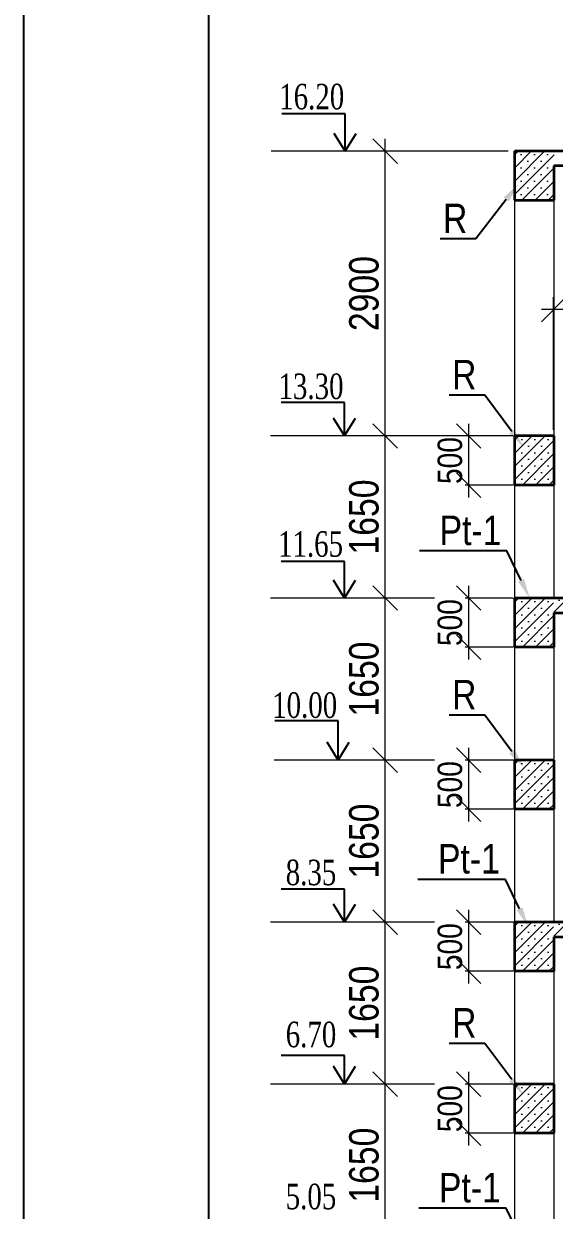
# Model space of a CAD drawing. Header units: millimetres. Extents: x -149347 to 251215, y -2929184 to -2541447.
# Drawn here: x 152547 to 157954, y -2568253 to -2556171 of the extents above; entities that cross this region are included whole.
import ezdxf
from ezdxf import colors
from ezdxf.entities.mleader import LeaderData, LeaderLine
from ezdxf.math import Vec2, Vec3

# ---------------------------------------------------------------- set-up
doc = ezdxf.new("R2010")
doc.units = ezdxf.units.MM
doc.layers.add('Layer2', color=7, linetype='Continuous', lineweight=13)
doc.layers.add('РАЗМЕРЫ', color=80, linetype='Continuous', lineweight=9)
doc.styles.add('400', font='times.ttf', dxfattribs={"width": 0.75, "height": 300})
doc.styles.add('style1', font='A3TI(LA).TTF', dxfattribs={"height": 400})
doc.styles.add('style6', font='ARIALN.TTF', dxfattribs={"height": 300})
doc.dimstyles.new('DIM_100', dxfattribs={"dimscale": 100, "dimtxt": 250, "dimasz": 2.5, "dimexe": 1.25, "dimexo": 0.625, "dimtad": 1, "dimdec": 0, "dimtxsty": 'style1', "dimblk": 'OBLIQUE', "dimcen": 2.5, "dimdle": 1.25, "dimclrd": 251, "dimclre": 251, "dimaunit": 1, "dimadec": 3, "dimazin": 0, "dimtfac": 1, "dimtdec": 0, "dimtmove": 1, "dimatfit": 3, "dimfxl": 1.25, "dimlwd": 5, "dimlwe": 5, "dimarcsym": 0})

# ---------------------------------------------------------------- blocks, each defined once
blk = doc.blocks.new('mekteb')
at = {"color": 0, "lineweight": 25}
blk.add_line((99643, -1849866), (99643, -1821466), dxfattribs=at)
at = {"color": 0, "lineweight": 25, "ltscale": 15}
blk.add_line((101643, -1849366), (101643, -1821966), dxfattribs=at)
blk = doc.blocks.new('_Oblique')
at = {"color": 0, "linetype": 'ByBlock', "lineweight": -2}
blk.add_line((-0.5, -0.5), (0.5, 0.5), dxfattribs=at)
blk = doc.blocks.new('*D1669')
at = {"color": 251, "linetype": 'ByBlock', "lineweight": 5, "ltscale": 15, "transparency": 16777216}
blk.add_line((156231, -2568744), (156231, -2566844), dxfattribs=at)
at = {"color": 251, "lineweight": 5, "ltscale": 15, "transparency": 16777216}
for p, q in [((157485, -2566969), (156106, -2566969)), ((157485, -2568619), (156106, -2568619))]:
    blk.add_line(p, q, dxfattribs=at)
at = {"layer": 'Defpoints', "color": 0, "lineweight": 15, "ltscale": 15, "transparency": 16777216}
for p in [(156231, -2566969), (157547, -2566969), (157547, -2568619)]:
    blk.add_point(p, dxfattribs=at)
at = {"color": 251, "lineweight": 5, "ltscale": 15, "transparency": 16777216, "xscale": 250, "yscale": 250, "zscale": 250}
for p, rotation in [((156231, -2566969), 90), ((156231, -2568619), 270)]:
    blk.add_blockref('_Oblique', p, dxfattribs=dict(at, rotation=rotation))
at = {"color": 0, "lineweight": 15, "ltscale": 15, "transparency": 16777216, "insert": (156015, -2567794), "char_height": 300, "attachment_point": 5, "rotation": 90, "style": 'style6', "bg_fill": 3, "box_fill_scale": 1.1, "bg_fill_color": 9, "bg_fill_true_color": 13158600, "bg_fill_transparency": 0}
blk.add_mtext('1650', dxfattribs=at)
blk = doc.blocks.new('*D1709')
at = {"color": 251, "linetype": 'ByBlock', "lineweight": 5, "ltscale": 15, "transparency": 16777216}
blk.add_line((156231, -2567094), (156231, -2565194), dxfattribs=at)
at = {"color": 251, "lineweight": 5, "ltscale": 15, "transparency": 16777216}
for p, q in [((157485, -2565319), (156106, -2565319)), ((157485, -2566969), (156106, -2566969))]:
    blk.add_line(p, q, dxfattribs=at)
at = {"layer": 'Defpoints', "color": 0, "lineweight": 15, "ltscale": 15, "transparency": 16777216}
for p in [(156231, -2565319), (157547, -2565319), (157547, -2566969)]:
    blk.add_point(p, dxfattribs=at)
at = {"color": 251, "lineweight": 5, "ltscale": 15, "transparency": 16777216, "xscale": 250, "yscale": 250, "zscale": 250}
for p, rotation in [((156231, -2565319), 90), ((156231, -2566969), 270)]:
    blk.add_blockref('_Oblique', p, dxfattribs=dict(at, rotation=rotation))
at = {"color": 0, "lineweight": 15, "ltscale": 15, "transparency": 16777216, "insert": (156015, -2566144), "char_height": 300, "attachment_point": 5, "rotation": 90, "style": 'style6', "bg_fill": 3, "box_fill_scale": 1.1, "bg_fill_color": 9, "bg_fill_true_color": 13158600, "bg_fill_transparency": 0}
blk.add_mtext('1650', dxfattribs=at)
blk = doc.blocks.new('*D1670')
at = {"color": 251, "linetype": 'ByBlock', "lineweight": 5, "ltscale": 15, "transparency": 16777216}
blk.add_line((156231, -2565444), (156231, -2563544), dxfattribs=at)
at = {"color": 251, "lineweight": 5, "ltscale": 15, "transparency": 16777216}
for p, q in [((157685, -2563669), (156106, -2563669)), ((157617, -2565319), (156106, -2565319))]:
    blk.add_line(p, q, dxfattribs=at)
at = {"layer": 'Defpoints', "color": 0, "lineweight": 15, "ltscale": 15, "transparency": 16777216}
for p in [(156231, -2563669), (157747, -2563669), (157679, -2565319)]:
    blk.add_point(p, dxfattribs=at)
at = {"color": 251, "lineweight": 5, "ltscale": 15, "transparency": 16777216, "xscale": 250, "yscale": 250, "zscale": 250}
for p, rotation in [((156231, -2563669), 90), ((156231, -2565319), 270)]:
    blk.add_blockref('_Oblique', p, dxfattribs=dict(at, rotation=rotation))
at = {"color": 0, "lineweight": 15, "ltscale": 15, "transparency": 16777216, "insert": (156015, -2564494), "char_height": 300, "attachment_point": 5, "rotation": 90, "style": 'style6', "bg_fill": 3, "box_fill_scale": 1.1, "bg_fill_color": 9, "bg_fill_true_color": 13158600, "bg_fill_transparency": 0}
blk.add_mtext('1650', dxfattribs=at)
blk = doc.blocks.new('*D1671')
at = {"color": 251, "linetype": 'ByBlock', "lineweight": 5, "ltscale": 15, "transparency": 16777216}
blk.add_line((156231, -2563794), (156231, -2561894), dxfattribs=at)
at = {"color": 251, "lineweight": 5, "ltscale": 15, "transparency": 16777216}
for p, q in [((157485, -2562019), (156106, -2562019)), ((157622, -2563669), (156106, -2563669))]:
    blk.add_line(p, q, dxfattribs=at)
at = {"layer": 'Defpoints', "color": 0, "lineweight": 15, "ltscale": 15, "transparency": 16777216}
for p in [(156231, -2562019), (157547, -2562019), (157685, -2563669)]:
    blk.add_point(p, dxfattribs=at)
at = {"color": 251, "lineweight": 5, "ltscale": 15, "transparency": 16777216, "xscale": 250, "yscale": 250, "zscale": 250}
for p, rotation in [((156231, -2562019), 90), ((156231, -2563669), 270)]:
    blk.add_blockref('_Oblique', p, dxfattribs=dict(at, rotation=rotation))
at = {"color": 0, "lineweight": 15, "ltscale": 15, "transparency": 16777216, "insert": (156015, -2562844), "char_height": 300, "attachment_point": 5, "rotation": 90, "style": 'style6', "bg_fill": 3, "box_fill_scale": 1.1, "bg_fill_color": 9, "bg_fill_true_color": 13158600, "bg_fill_transparency": 0}
blk.add_mtext('1650', dxfattribs=at)
blk = doc.blocks.new('*D1672')
at = {"color": 251, "linetype": 'ByBlock', "lineweight": 5, "ltscale": 15, "transparency": 16777216}
blk.add_line((156231, -2562144), (156231, -2560244), dxfattribs=at)
at = {"color": 251, "lineweight": 5, "ltscale": 15, "transparency": 16777216}
for p, q in [((157485, -2560369), (156106, -2560369)), ((157485, -2562019), (156106, -2562019))]:
    blk.add_line(p, q, dxfattribs=at)
at = {"layer": 'Defpoints', "color": 0, "lineweight": 15, "ltscale": 15, "transparency": 16777216}
for p in [(156231, -2560369), (157547, -2560369), (157547, -2562019)]:
    blk.add_point(p, dxfattribs=at)
at = {"color": 251, "lineweight": 5, "ltscale": 15, "transparency": 16777216, "xscale": 250, "yscale": 250, "zscale": 250}
for p, rotation in [((156231, -2560369), 90), ((156231, -2562019), 270)]:
    blk.add_blockref('_Oblique', p, dxfattribs=dict(at, rotation=rotation))
at = {"color": 0, "lineweight": 15, "ltscale": 15, "transparency": 16777216, "insert": (156015, -2561194), "char_height": 300, "attachment_point": 5, "rotation": 90, "style": 'style6', "bg_fill": 3, "box_fill_scale": 1.1, "bg_fill_color": 9, "bg_fill_true_color": 13158600, "bg_fill_transparency": 0}
blk.add_mtext('1650', dxfattribs=at)
blk = doc.blocks.new('*D1673')
at = {"color": 251, "linetype": 'ByBlock', "lineweight": 5, "ltscale": 15, "transparency": 16777216}
blk.add_line((157081, -2560244), (157081, -2560994), dxfattribs=at)
at = {"color": 251, "lineweight": 5, "ltscale": 15, "transparency": 16777216}
for p, q in [((157533, -2560369), (156956, -2560369)), ((157533, -2560869), (156956, -2560869))]:
    blk.add_line(p, q, dxfattribs=at)
at = {"layer": 'Defpoints', "color": 0, "lineweight": 15, "ltscale": 15, "transparency": 16777216}
for p in [(157595, -2560369), (157595, -2560869)]:
    blk.add_point(p, dxfattribs=at)
at = {"color": 0, "lineweight": 15, "ltscale": 15, "transparency": 16777216, "insert": (156891, -2560619), "char_height": 300, "attachment_point": 5, "rotation": 90, "style": 'style6', "bg_fill": 3, "box_fill_scale": 1.1, "bg_fill_color": 9, "bg_fill_true_color": 13158600, "bg_fill_transparency": 0}
blk.add_mtext('{\\H0.83333x;500}', dxfattribs=at)
at = {"layer": 'Defpoints', "color": 0, "lineweight": 15, "ltscale": 15, "transparency": 16777216}
blk.add_point((157081, -2560869), dxfattribs=at)
at = {"color": 251, "lineweight": 5, "ltscale": 15, "transparency": 16777216, "xscale": 250, "yscale": 250, "zscale": 250}
for p, rotation in [((157081, -2560369), 90), ((157081, -2560869), 270)]:
    blk.add_blockref('_Oblique', p, dxfattribs=dict(at, rotation=rotation))
blk = doc.blocks.new('*D1674')
at = {"color": 251, "linetype": 'ByBlock', "lineweight": 5, "ltscale": 15, "transparency": 16777216}
blk.add_line((156231, -2560494), (156231, -2557344), dxfattribs=at)
at = {"color": 251, "lineweight": 5, "ltscale": 15, "transparency": 16777216}
for p, q in [((157485, -2557469), (156106, -2557469)), ((157485, -2560369), (156106, -2560369))]:
    blk.add_line(p, q, dxfattribs=at)
at = {"layer": 'Defpoints', "color": 0, "lineweight": 15, "ltscale": 15, "transparency": 16777216}
for p in [(156231, -2557469), (157547, -2557469), (157547, -2560369)]:
    blk.add_point(p, dxfattribs=at)
at = {"color": 251, "lineweight": 5, "ltscale": 15, "transparency": 16777216, "xscale": 250, "yscale": 250, "zscale": 250}
for p, rotation in [((156231, -2557469), 90), ((156231, -2560369), 270)]:
    blk.add_blockref('_Oblique', p, dxfattribs=dict(at, rotation=rotation))
at = {"color": 0, "lineweight": 15, "ltscale": 15, "transparency": 16777216, "insert": (156015, -2558919), "char_height": 300, "attachment_point": 5, "rotation": 90, "style": 'style6', "bg_fill": 3, "box_fill_scale": 1.1, "bg_fill_color": 9, "bg_fill_true_color": 13158600, "bg_fill_transparency": 0}
blk.add_mtext('2900', dxfattribs=at)
blk = doc.blocks.new('*D1675')
at = {"color": 251, "linetype": 'ByBlock', "lineweight": 5, "ltscale": 15, "transparency": 16777216}
blk.add_line((157081, -2561894), (157081, -2562644), dxfattribs=at)
at = {"color": 251, "lineweight": 5, "ltscale": 15, "transparency": 16777216}
for p, q in [((157533, -2562019), (156956, -2562019)), ((157533, -2562519), (156956, -2562519))]:
    blk.add_line(p, q, dxfattribs=at)
at = {"layer": 'Defpoints', "color": 0, "lineweight": 15, "ltscale": 15, "transparency": 16777216}
for p in [(157595, -2562019), (157595, -2562519)]:
    blk.add_point(p, dxfattribs=at)
at = {"color": 0, "lineweight": 15, "ltscale": 15, "transparency": 16777216, "insert": (156891, -2562269), "char_height": 300, "attachment_point": 5, "rotation": 90, "style": 'style6', "bg_fill": 3, "box_fill_scale": 1.1, "bg_fill_color": 9, "bg_fill_true_color": 13158600, "bg_fill_transparency": 0}
blk.add_mtext('{\\H0.83333x;500}', dxfattribs=at)
at = {"layer": 'Defpoints', "color": 0, "lineweight": 15, "ltscale": 15, "transparency": 16777216}
blk.add_point((157081, -2562519), dxfattribs=at)
at = {"color": 251, "lineweight": 5, "ltscale": 15, "transparency": 16777216, "xscale": 250, "yscale": 250, "zscale": 250}
for p, rotation in [((157081, -2562019), 90), ((157081, -2562519), 270)]:
    blk.add_blockref('_Oblique', p, dxfattribs=dict(at, rotation=rotation))
blk = doc.blocks.new('*D1676')
at = {"color": 251, "linetype": 'ByBlock', "lineweight": 5, "ltscale": 15, "transparency": 16777216}
blk.add_line((157081, -2563544), (157081, -2564294), dxfattribs=at)
at = {"color": 251, "lineweight": 5, "ltscale": 15, "transparency": 16777216}
for p, q in [((157533, -2563669), (156956, -2563669)), ((157533, -2564169), (156956, -2564169))]:
    blk.add_line(p, q, dxfattribs=at)
at = {"layer": 'Defpoints', "color": 0, "lineweight": 15, "ltscale": 15, "transparency": 16777216}
for p in [(157595, -2563669), (157595, -2564169)]:
    blk.add_point(p, dxfattribs=at)
at = {"color": 0, "lineweight": 15, "ltscale": 15, "transparency": 16777216, "insert": (156891, -2563919), "char_height": 300, "attachment_point": 5, "rotation": 90, "style": 'style6', "bg_fill": 3, "box_fill_scale": 1.1, "bg_fill_color": 9, "bg_fill_true_color": 13158600, "bg_fill_transparency": 0}
blk.add_mtext('{\\H0.83333x;500}', dxfattribs=at)
at = {"layer": 'Defpoints', "color": 0, "lineweight": 15, "ltscale": 15, "transparency": 16777216}
blk.add_point((157081, -2564169), dxfattribs=at)
at = {"color": 251, "lineweight": 5, "ltscale": 15, "transparency": 16777216, "xscale": 250, "yscale": 250, "zscale": 250}
for p, rotation in [((157081, -2563669), 90), ((157081, -2564169), 270)]:
    blk.add_blockref('_Oblique', p, dxfattribs=dict(at, rotation=rotation))
blk = doc.blocks.new('*D1677')
at = {"color": 251, "linetype": 'ByBlock', "lineweight": 5, "ltscale": 15, "transparency": 16777216}
blk.add_line((157081, -2565194), (157081, -2565944), dxfattribs=at)
at = {"color": 251, "lineweight": 5, "ltscale": 15, "transparency": 16777216}
for p, q in [((157533, -2565319), (156956, -2565319)), ((157533, -2565819), (156956, -2565819))]:
    blk.add_line(p, q, dxfattribs=at)
at = {"layer": 'Defpoints', "color": 0, "lineweight": 15, "ltscale": 15, "transparency": 16777216}
for p in [(157595, -2565319), (157595, -2565819)]:
    blk.add_point(p, dxfattribs=at)
at = {"color": 0, "lineweight": 15, "ltscale": 15, "transparency": 16777216, "insert": (156891, -2565569), "char_height": 300, "attachment_point": 5, "rotation": 90, "style": 'style6', "bg_fill": 3, "box_fill_scale": 1.1, "bg_fill_color": 9, "bg_fill_true_color": 13158600, "bg_fill_transparency": 0}
blk.add_mtext('{\\H0.83333x;500}', dxfattribs=at)
at = {"layer": 'Defpoints', "color": 0, "lineweight": 15, "ltscale": 15, "transparency": 16777216}
blk.add_point((157081, -2565819), dxfattribs=at)
at = {"color": 251, "lineweight": 5, "ltscale": 15, "transparency": 16777216, "xscale": 250, "yscale": 250, "zscale": 250}
for p, rotation in [((157081, -2565319), 90), ((157081, -2565819), 270)]:
    blk.add_blockref('_Oblique', p, dxfattribs=dict(at, rotation=rotation))
blk = doc.blocks.new('*D1678')
at = {"color": 251, "linetype": 'ByBlock', "lineweight": 5, "ltscale": 15, "transparency": 16777216}
blk.add_line((157081, -2566844), (157081, -2567594), dxfattribs=at)
at = {"color": 251, "lineweight": 5, "ltscale": 15, "transparency": 16777216}
for p, q in [((157533, -2566969), (156956, -2566969)), ((157533, -2567469), (156956, -2567469))]:
    blk.add_line(p, q, dxfattribs=at)
at = {"layer": 'Defpoints', "color": 0, "lineweight": 15, "ltscale": 15, "transparency": 16777216}
for p in [(157595, -2566969), (157595, -2567469)]:
    blk.add_point(p, dxfattribs=at)
at = {"color": 0, "lineweight": 15, "ltscale": 15, "transparency": 16777216, "insert": (156891, -2567219), "char_height": 300, "attachment_point": 5, "rotation": 90, "style": 'style6', "bg_fill": 3, "box_fill_scale": 1.1, "bg_fill_color": 9, "bg_fill_true_color": 13158600, "bg_fill_transparency": 0}
blk.add_mtext('{\\H0.83333x;500}', dxfattribs=at)
at = {"layer": 'Defpoints', "color": 0, "lineweight": 15, "ltscale": 15, "transparency": 16777216}
blk.add_point((157081, -2567469), dxfattribs=at)
at = {"color": 251, "lineweight": 5, "ltscale": 15, "transparency": 16777216, "xscale": 250, "yscale": 250, "zscale": 250}
for p, rotation in [((157081, -2566969), 90), ((157081, -2567469), 270)]:
    blk.add_blockref('_Oblique', p, dxfattribs=dict(at, rotation=rotation))
blk = doc.blocks.new('*D1652')
at = {"color": 251, "lineweight": 5, "ltscale": 15, "transparency": 16777216}
for p, q in [((157947, -2560307), (157947, -2558957)), ((159047, -2559858), (159047, -2558957))]:
    blk.add_line(p, q, dxfattribs=at)
at = {"color": 251, "linetype": 'ByBlock', "lineweight": 5, "ltscale": 15, "transparency": 16777216}
blk.add_line((159172, -2559082), (157822, -2559082), dxfattribs=at)
at = {"layer": 'Defpoints', "color": 0, "lineweight": 15, "ltscale": 15, "transparency": 16777216}
for p in [(157947, -2559082), (159047, -2559920), (157947, -2560369)]:
    blk.add_point(p, dxfattribs=at)
at = {"color": 251, "lineweight": 5, "ltscale": 15, "transparency": 16777216, "xscale": 250, "yscale": 250, "zscale": 250, "rotation": 180}
blk.add_blockref('_Oblique', (157947, -2559082), dxfattribs=at)
at = {"color": 251, "lineweight": 5, "ltscale": 15, "transparency": 16777216, "xscale": 250, "yscale": 250, "zscale": 250}
blk.add_blockref('_Oblique', (159047, -2559082), dxfattribs=at)
at = {"color": 0, "lineweight": 15, "ltscale": 15, "transparency": 16777216, "insert": (158497, -2558866), "char_height": 300, "attachment_point": 5, "style": 'style6', "bg_fill": 3, "box_fill_scale": 1.1, "bg_fill_color": 9, "bg_fill_true_color": 13158600, "bg_fill_transparency": 0}
blk.add_mtext('1100', dxfattribs=at)

msp = doc.modelspace()

# ---------------------------------------------------------------- hatches: boundary and pattern name
at = {"lineweight": 9, "ltscale": 15}
h = msp.add_hatch(dxfattribs=at)
h.set_pattern_fill('SACNCR', color=52, scale=40)
h.set_pattern_definition([(45, (-3150036.645, 961700.81), (-67.351921, 67.351921), []), (45, (-3149969.29, 961700.81), (-67.351921, 67.351921), [0, -95.25])])
edge = h.paths.add_edge_path()
edge.add_line((157554.75861, -2557469.49459), (157951.99122, -2557468.64653))
edge.add_line((157951.99122, -2557468.64653), (157953.37491, -2557968.55868))
edge.add_line((157953.37491, -2557968.55868), (157553.37491, -2557969.58245))
edge.add_line((157553.37491, -2557969.58245), (157553.37491, -2557474.66439))
h = msp.add_hatch(dxfattribs=at)
h.set_pattern_fill('SACNCR', color=52, scale=40)
h.set_pattern_definition([(45, (-3150030.73, 958800.81), (-67.351921, 67.351921), []), (45, (-3149963.38, 958800.81), (-67.351921, 67.351921), [0, -95.25])])
edge = h.paths.add_edge_path()
edge.add_line((157548.84323, -2560369.49459), (157946.07584, -2560368.64653))
edge.add_line((157946.07584, -2560368.64653), (157947.45954, -2560868.55868))
edge.add_line((157947.45954, -2560868.55868), (157547.45954, -2560869.58245))
edge.add_line((157547.45954, -2560869.58245), (157547.45954, -2560374.66439))
h = msp.add_hatch(dxfattribs=at)
h.set_pattern_fill('SACNCR', color=52, scale=40)
h.set_pattern_definition([(45, (-3150030.73, 957150.81), (-67.351921, 67.351921), []), (45, (-3149963.38, 957150.81), (-67.351921, 67.351921), [0, -95.25])])
edge = h.paths.add_edge_path()
edge.add_line((157548.84323, -2562019.49459), (157946.07584, -2562018.64653))
edge.add_line((157946.07584, -2562018.64653), (157947.45954, -2562518.55868))
edge.add_line((157947.45954, -2562518.55868), (157547.45954, -2562519.58245))
edge.add_line((157547.45954, -2562519.58245), (157547.45954, -2562024.66439))
h = msp.add_hatch(dxfattribs=at)
h.set_pattern_fill('SACNCR', color=52, scale=40)
h.set_pattern_definition([(45, (-3151130.73, 957300.81), (-67.351921, 67.351921), []), (45, (-3151063.38, 957300.81), (-67.351921, 67.351921), [0, -95.25])])
edge = h.paths.add_edge_path()
edge.add_line((157947.45954, -2562019.07056), (159047.45954, -2562020.55204))
edge.add_line((159047.45954, -2562020.55204), (159047.45954, -2562170.55204))
edge.add_line((159047.45954, -2562170.55204), (157947.45954, -2562171.57581))
edge.add_line((157947.45954, -2562171.57581), (157957.05034, -2562022.35333))
h = msp.add_hatch(dxfattribs=at)
h.set_pattern_fill('SACNCR', color=52, scale=40)
h.set_pattern_definition([(45, (-3150030.73, 955500.81), (-67.351921, 67.351921), []), (45, (-3149963.38, 955500.81), (-67.351921, 67.351921), [0, -95.25])])
edge = h.paths.add_edge_path()
edge.add_line((157548.84323, -2563669.49459), (157946.07584, -2563668.64653))
edge.add_line((157946.07584, -2563668.64653), (157947.45954, -2564168.55868))
edge.add_line((157947.45954, -2564168.55868), (157547.45954, -2564169.58245))
edge.add_line((157547.45954, -2564169.58245), (157547.45954, -2563674.66439))
h = msp.add_hatch(dxfattribs=at)
h.set_pattern_fill('SACNCR', color=52, scale=40)
h.set_pattern_definition([(45, (-3150030.73, 953850.81), (-67.351921, 67.351921), []), (45, (-3149963.38, 953850.81), (-67.351921, 67.351921), [0, -95.25])])
edge = h.paths.add_edge_path()
edge.add_line((157548.84323, -2565319.49459), (157946.07584, -2565318.64653))
edge.add_line((157946.07584, -2565318.64653), (157947.45954, -2565818.55868))
edge.add_line((157947.45954, -2565818.55868), (157547.45954, -2565819.58245))
edge.add_line((157547.45954, -2565819.58245), (157547.45954, -2565324.66439))
h = msp.add_hatch(dxfattribs=at)
h.set_pattern_fill('SACNCR', color=52, scale=40)
h.set_pattern_definition([(45, (-3151130.73, 954000.81), (-67.351921, 67.351921), []), (45, (-3151063.38, 954000.81), (-67.351921, 67.351921), [0, -95.25])])
edge = h.paths.add_edge_path()
edge.add_line((157947.45954, -2565319.07056), (159047.45954, -2565320.55204))
edge.add_line((159047.45954, -2565320.55204), (159047.45954, -2565470.55204))
edge.add_line((159047.45954, -2565470.55204), (157947.45954, -2565471.57581))
edge.add_line((157947.45954, -2565471.57581), (157957.05034, -2565322.35333))
h = msp.add_hatch(dxfattribs=at)
h.set_pattern_fill('SACNCR', color=52, scale=40)
h.set_pattern_definition([(45, (-3150030.73, 952200.81), (-67.351921, 67.351921), []), (45, (-3149963.38, 952200.81), (-67.351921, 67.351921), [0, -95.25])])
edge = h.paths.add_edge_path()
edge.add_line((157548.84323, -2566969.49459), (157946.07584, -2566968.64653))
edge.add_line((157946.07584, -2566968.64653), (157947.45954, -2567468.55868))
edge.add_line((157947.45954, -2567468.55868), (157547.45954, -2567469.58245))
edge.add_line((157547.45954, -2567469.58245), (157547.45954, -2566974.66439))

# ---------------------------------------------------------------- linework, layer by layer
at = {"color": 7}
for p, q in [((155821.97145, -2557089.12624), (155176.37481, -2557089.12624)), ((155750.17387, -2563267.72491), (155104.57723, -2563267.72491))]:
    msp.add_line(p, q, dxfattribs=at)
at = {"color": 1, "lineweight": 15, "ltscale": 15}
for p, q in [((157547.45954, -2557969.07056), (157547.45954, -2560369.07056)), ((157947.45954, -2557969.07056), (157947.45954, -2560369.07056)), ((157547.45954, -2560869.07056), (157547.45954, -2562019.07056)), ((157947.45954, -2560869.07056), (157947.45954, -2562019.07056)), ((157547.45954, -2562519.07056), (157547.45954, -2563669.07056)), ((157947.45954, -2562519.07056), (157947.45954, -2563669.07056)), ((157547.45954, -2564169.07056), (157547.45954, -2565319.07056)), ((157947.45954, -2564169.07056), (157947.45954, -2565319.07056)), ((157547.45954, -2565819.07056), (157547.45954, -2566969.07056)), ((157947.45954, -2565819.07056), (157947.45954, -2566969.07056)), ((157547.45954, -2567469.07056), (157547.45954, -2568619.07056)), ((157947.45954, -2567469.07056), (157947.45954, -2568619.07056))]:
    msp.add_line(p, q, dxfattribs=at)
at = {"color": 0}
msp.add_line((155750.17387, -2563669.07056), (155750.17387, -2563267.72491), dxfattribs=at)
at = {"color": 7, "ltscale": 15}
msp.add_lwpolyline([(155750.17387, -2563669.07056), (155637.91706, -2563487.36929)], dxfattribs=at)
at = {"layer": 'Layer2', "color": 2, "lineweight": 35}
for p, q in [((163947.45954, -2557469.07056), (157547.45954, -2557469.07056)), ((157547.45954, -2557469.07056), (157547.45954, -2557969.07056)), ((157947.45954, -2557619.07056), (157947.45954, -2557969.07056)), ((163547.45954, -2557619.07056), (157947.45954, -2557619.07056)), ((157547.45954, -2557969.07056), (157947.45954, -2557969.07056)), ((157547.45954, -2560369.07056), (157547.45954, -2560869.07056)), ((157947.45954, -2560369.07056), (157547.45954, -2560369.07056)), ((157947.45954, -2560369.07056), (157947.45954, -2560869.07056)), ((157947.45954, -2560869.07056), (157547.45954, -2560869.07056)), ((157547.45954, -2562019.07056), (157547.45954, -2562519.07056)), ((159047.45954, -2562019.07056), (157547.45954, -2562019.07056)), ((157947.45954, -2562169.07056), (157947.45954, -2562519.07056)), ((157947.45954, -2562169.07056), (158712.04934, -2562169.07056)), ((157947.45954, -2562519.07056), (157547.45954, -2562519.07056)), ((157547.45954, -2563669.07056), (157547.45954, -2564169.07056)), ((157947.45954, -2563669.07056), (157547.45954, -2563669.07056)), ((157947.45954, -2563669.07056), (157947.45954, -2564169.07056)), ((157947.45954, -2564169.07056), (157547.45954, -2564169.07056)), ((157547.45954, -2565319.07056), (157547.45954, -2565819.07056)), ((159047.45954, -2565319.07056), (157547.45954, -2565319.07056)), ((157947.45954, -2565469.07056), (157947.45954, -2565819.07056)), ((157947.45954, -2565469.07056), (158712.04934, -2565469.07056)), ((157947.45954, -2565819.07056), (157547.45954, -2565819.07056)), ((157547.45954, -2566969.07056), (157547.45954, -2567469.07056)), ((157947.45954, -2566969.07056), (157547.45954, -2566969.07056)), ((157947.45954, -2566969.07056), (157947.45954, -2567469.07056)), ((157947.45954, -2567469.07056), (157547.45954, -2567469.07056))]:
    msp.add_line(p, q, dxfattribs=at)
at = {"layer": 'Layer2', "color": 4}
msp.add_line((157553.37491, -2557969.07056), (157547.45954, -2557963.15518), dxfattribs=at)
at = {"layer": 'Layer2', "color": 2, "lineweight": 13}
for p, q in [((157547.45954, -2560869.07056), (157547.45954, -2560369.07056)), ((157547.45954, -2564169.07056), (157547.45954, -2563669.07056)), ((157547.45954, -2567469.07056), (157547.45954, -2566969.07056))]:
    msp.add_line(p, q, dxfattribs=at)

# ---------------------------------------------------------------- block references
at = {"lineweight": 15, "xscale": 0.9430204144289575, "yscale": 0.9430204144289575, "zscale": 0.9430204144289575}
msp.add_blockref('mekteb', (58581.10742, -836144.44384), dxfattribs=at)

# ---------------------------------------------------------------- texts
at = {"color": 7, "char_height": 260.016352, "attachment_point": 5, "style": '400'}
for s, insert in [('{\\fTimes New Roman|b0|i0|c238|p18;16.20}', (155481.55321, -2556915.69629)), ('{\\fTimes New Roman|b0|i0|c238|p18;10.00}', (155409.75563, -2563112.33747)), ('{\\fTimes New Roman|b0|i0|c238|p18;8.35}', (155474.31275, -2564815.77642)), ('{\\fTimes New Roman|b0|i0|c238|p18;6.70}', (155474.31275, -2566465.77642)), ('{\\fTimes New Roman|b0|i0|c238|p18;5.05}', (155474.31275, -2568115.77642))]:
    msp.add_mtext(s, dxfattribs=dict(at, insert=insert))

# ---------------------------------------------------------------- next in the draw order: dimensions: what is measured, and where the dimension line sits
at = {"color": 7, "lineweight": 15, "ltscale": 15}
for base, p1, p2, angle, picture, middle in [((157947.45954, -2559081.71811), (159047.45954, -2559920.02937), (157947.45954, -2560369.07056), 180, '*D1652', (158497.45954, -2558866.04622)), ((156230.67558, -2566969.07056), (157547.45954, -2568619.07056), (157547.45954, -2566969.07056), 90, '*D1669', (156015.00368, -2567794.07056))]:
    dim = msp.add_linear_dim(base=base, p1=p1, p2=p2, angle=angle, dimstyle='DIM_100', override={"dimtxsty": 'style6', "dimtfill": 1, "dimtfillclr": 256}, dxfattribs=at)
    dim.commit()
    dim.dimension.update_dxf_attribs({"geometry": picture, "text_midpoint": middle})

# ---------------------------------------------------------------- next in the draw order: dimensions: what is measured, and where the dimension line sits
dim = msp.add_linear_dim(base=(156230.67558, -2565319.07056), p1=(157547.45954, -2566969.07056), p2=(157547.45954, -2565319.07056), angle=90, dimstyle='DIM_100', override={"dimtxsty": 'style6', "dimtfill": 1, "dimtfillclr": 256}, dxfattribs=at)
dim.commit()
dim.dimension.update_dxf_attribs({"geometry": '*D1709', "text_midpoint": (156015.00368, -2566144.07056)})

# ---------------------------------------------------------------- next in the draw order: leaders
at = {"layer": 'РАЗМЕРЫ', "color": 0, "lineweight": 15}
ml = msp.add_multileader_mtext('Standard', dxfattribs=at)
ml.set_content('{\\fArial Narrow|b0|i0|c238|p34;\\C7;Pt-1}', style='style6')
ml.set_leader_properties()
ml.build(insert=Vec2(0, 0))
ml.multileader.update_dxf_attribs({"text_left_attachment_type": 6, "text_right_attachment_type": 6, "dogleg_length": 100, "arrow_head_size": 200})
ctx = ml.context
ctx.base_point, ctx.char_height, ctx.arrow_head_size, ctx.landing_gap_size, ctx.plane_origin = Vec3(156822.74074, -2568233.09003), 300, 200, 0.5, Vec3(149427.08948, -2571667.73716)
ctx.left_attachment, ctx.right_attachment, ctx.text_align_type = 6, 6, 1
notes = []
notes.append((ctx, [(1, (1, 1, 0), (157463.98631, -2568233.09003), (-1, 0), 100, [(1, [(157696.64336, -2568712.20942)], 0, [])])]))
ctx.mtext.insert, ctx.mtext.alignment, ctx.mtext.flow_direction = Vec3(157093.36352, -2567873.09003), 2, 5
for ctx, leaders in notes:
    for number, flags, end, landing, length, lines in leaders:
        leader = LeaderData()
        leader.index, (leader.has_last_leader_line, leader.has_dogleg_vector, leader.attachment_direction) = number, flags
        leader.last_leader_point, leader.dogleg_vector, leader.dogleg_length = Vec3(end), Vec3(landing), length
        for number, points, colour, breaks in lines:
            line = LeaderLine()
            line.index, line.vertices, line.color, line.breaks = number, Vec3.list(points), colors.encode_raw_color(colour), breaks
            leader.lines.append(line)
        ctx.leaders.append(leader)

# ---------------------------------------------------------------- next in the draw order: linework, layer by layer
at = {"color": 7}
msp.add_line((155814.73099, -2566677.5471), (155169.13435, -2566677.5471), dxfattribs=at)
at = {"color": 0}
msp.add_line((155814.73099, -2566969.07056), (155814.73099, -2566677.5471), dxfattribs=at)
at = {"color": 1, "lineweight": 15, "ltscale": 15}
msp.add_line((156506.562, -2566969.07056), (155059.95796, -2566969.07056), dxfattribs=at)
at = {"color": 7, "ltscale": 15}
for points in [[(155814.73099, -2566969.07056), (155702.47418, -2566787.36929)], [(155814.73099, -2566969.07056), (155926.9878, -2566787.36929)]]:
    msp.add_lwpolyline(points, dxfattribs=at)

# ---------------------------------------------------------------- next in the draw order: dimensions: what is measured, and where the dimension line sits
at = {"color": 7, "lineweight": 15, "ltscale": 15}
dim = msp.add_linear_dim(base=(156230.67558, -2563669.07056), p1=(157679.11947, -2565319.07056), p2=(157747.45954, -2563669.07056), angle=90, dimstyle='DIM_100', override={"dimtxsty": 'style6', "dimtfill": 1, "dimtfillclr": 256}, dxfattribs=at)
dim.commit()
dim.dimension.update_dxf_attribs({"geometry": '*D1670', "text_midpoint": (156015.00368, -2564494.07056)})
dim = msp.add_linear_dim(base=(157081.48473, -2567469.07056), p1=(157595.41853, -2566969.07056), p2=(157595.41853, -2567469.07056), angle=270, text='{\\H0.83333x;<>}', dimstyle='DIM_100', override={"dimtxsty": 'style6', "dimtfill": 1, "dimtfillclr": 256}, dxfattribs=at)
dim.commit()
dim.dimension.update_dxf_attribs({"geometry": '*D1678', "text_midpoint": (157081.48473, -2567219.07056), "dimtype": 161})

# ---------------------------------------------------------------- next in the draw order: linework, layer by layer
at = {"color": 7}
msp.add_line((155814.73099, -2564983.23778), (155169.13435, -2564983.23778), dxfattribs=at)
at = {"color": 0}
msp.add_line((155814.73099, -2565319.07056), (155814.73099, -2564983.23778), dxfattribs=at)
at = {"color": 1, "lineweight": 15, "ltscale": 15}
msp.add_line((156506.562, -2565319.07056), (155059.95796, -2565319.07056), dxfattribs=at)
at = {"color": 7, "ltscale": 15}
for points in [[(155814.73099, -2565319.07056), (155702.47418, -2565137.36929)], [(155814.73099, -2565319.07056), (155926.9878, -2565137.36929)]]:
    msp.add_lwpolyline(points, dxfattribs=at)

# ---------------------------------------------------------------- next in the draw order: dimensions: what is measured, and where the dimension line sits
at = {"color": 7, "lineweight": 15, "ltscale": 15}
dim = msp.add_linear_dim(base=(156230.67558, -2562019.07056), p1=(157684.95954, -2563669.07056), p2=(157547.45954, -2562019.07056), angle=90, dimstyle='DIM_100', override={"dimtxsty": 'style6', "dimtfill": 1, "dimtfillclr": 256}, dxfattribs=at)
dim.commit()
dim.dimension.update_dxf_attribs({"geometry": '*D1671', "text_midpoint": (156015.00368, -2562844.07056)})
dim = msp.add_linear_dim(base=(157081.48473, -2565819.07056), p1=(157595.41853, -2565319.07056), p2=(157595.41853, -2565819.07056), angle=270, text='{\\H0.83333x;<>}', dimstyle='DIM_100', override={"dimtxsty": 'style6', "dimtfill": 1, "dimtfillclr": 256}, dxfattribs=at)
dim.commit()
dim.dimension.update_dxf_attribs({"geometry": '*D1677', "text_midpoint": (157081.48473, -2565569.07056), "dimtype": 161})

# ---------------------------------------------------------------- next in the draw order: leaders
at = {"layer": 'РАЗМЕРЫ', "color": 0, "lineweight": 15}
ml = msp.add_multileader_mtext('Standard', dxfattribs=at)
ml.set_content('{\\fArial Narrow|b0|i0|c238|p34;\\C7;R}', style='style6')
ml.set_leader_properties()
ml.build(insert=Vec2(0, 0))
ml.multileader.update_dxf_attribs({"text_left_attachment_type": 6, "text_right_attachment_type": 6, "dogleg_length": 100, "arrow_head_size": 200})
ctx = ml.context
ctx.base_point, ctx.char_height, ctx.arrow_head_size, ctx.landing_gap_size, ctx.plane_origin = Vec3(156927.10102, -2566553.99232), 300, 200, 0.5, Vec3(149208.12098, -2569988.63944)
ctx.left_attachment, ctx.right_attachment, ctx.text_align_type = 6, 6, 1
notes = []
notes.append((ctx, [(1, (1, 1, 0), (157245.0178, -2566553.99232), (-1, 0), 100, [(1, [(157641.09442, -2567083.1213)], 0, [])])]))
ctx.mtext.insert, ctx.mtext.alignment, ctx.mtext.flow_direction = Vec3(157036.05941, -2566193.99232), 2, 5
for ctx, leaders in notes:
    for number, flags, end, landing, length, lines in leaders:
        leader = LeaderData()
        leader.index, (leader.has_last_leader_line, leader.has_dogleg_vector, leader.attachment_direction) = number, flags
        leader.last_leader_point, leader.dogleg_vector, leader.dogleg_length = Vec3(end), Vec3(landing), length
        for number, points, colour, breaks in lines:
            line = LeaderLine()
            line.index, line.vertices, line.color, line.breaks = number, Vec3.list(points), colors.encode_raw_color(colour), breaks
            leader.lines.append(line)
        ctx.leaders.append(leader)

# ---------------------------------------------------------------- next in the draw order: linework, layer by layer
at = {"color": 1, "lineweight": 15, "ltscale": 15}
msp.add_line((156545.23246, -2563669.07056), (155098.62842, -2563669.07056), dxfattribs=at)
at = {"color": 7, "ltscale": 15}
msp.add_lwpolyline([(155750.17387, -2563669.07056), (155862.43068, -2563487.36929)], dxfattribs=at)

# ---------------------------------------------------------------- next in the draw order: dimensions: what is measured, and where the dimension line sits
at = {"color": 7, "lineweight": 15, "ltscale": 15}
dim = msp.add_aligned_dim(p1=(157547.45954, -2562019.07056), p2=(157547.45954, -2560369.07056), distance=1316.78396, dimstyle='DIM_100', override={"dimtxsty": 'style6', "dimtfill": 1, "dimtfillclr": 256}, dxfattribs=at)
dim.commit()
dim.dimension.update_dxf_attribs({"geometry": '*D1672', "text_midpoint": (156015.00368, -2561194.07056)})
dim = msp.add_linear_dim(base=(157081.48473, -2564169.07056), p1=(157595.41853, -2563669.07056), p2=(157595.41853, -2564169.07056), angle=270, text='{\\H0.83333x;<>}', dimstyle='DIM_100', override={"dimtxsty": 'style6', "dimtfill": 1, "dimtfillclr": 256}, dxfattribs=at)
dim.commit()
dim.dimension.update_dxf_attribs({"geometry": '*D1676', "text_midpoint": (157081.48473, -2563919.07056), "dimtype": 161})

# ---------------------------------------------------------------- next in the draw order: leaders
at = {"layer": 'РАЗМЕРЫ', "color": 0, "lineweight": 15}
ml = msp.add_multileader_mtext('Standard', dxfattribs=at)
ml.set_content('{\\fArial Narrow|b0|i0|c238|p34;\\C7;Pt-1}', style='style6')
ml.set_leader_properties()
ml.build(insert=Vec2(0, 0))
ml.multileader.update_dxf_attribs({"text_left_attachment_type": 6, "text_right_attachment_type": 6, "dogleg_length": 100, "arrow_head_size": 200})
ctx = ml.context
ctx.base_point, ctx.char_height, ctx.arrow_head_size, ctx.landing_gap_size, ctx.plane_origin = Vec3(156813.60192, -2564884.1545), 300, 200, 0.5, Vec3(149417.95066, -2568318.80163)
ctx.left_attachment, ctx.right_attachment, ctx.text_align_type = 6, 6, 1
notes = []
notes.append((ctx, [(1, (1, 1, 0), (157454.84748, -2564884.1545), (-1, 0), 100, [(1, [(157687.50454, -2565363.27389)], 0, [])])]))
ctx.mtext.insert, ctx.mtext.alignment, ctx.mtext.flow_direction = Vec3(157084.2247, -2564524.1545), 2, 5
for ctx, leaders in notes:
    for number, flags, end, landing, length, lines in leaders:
        leader = LeaderData()
        leader.index, (leader.has_last_leader_line, leader.has_dogleg_vector, leader.attachment_direction) = number, flags
        leader.last_leader_point, leader.dogleg_vector, leader.dogleg_length = Vec3(end), Vec3(landing), length
        for number, points, colour, breaks in lines:
            line = LeaderLine()
            line.index, line.vertices, line.color, line.breaks = number, Vec3.list(points), colors.encode_raw_color(colour), breaks
            leader.lines.append(line)
        ctx.leaders.append(leader)

# ---------------------------------------------------------------- next in the draw order: linework, layer by layer
at = {"color": 7}
msp.add_line((155814.73099, -2561645.64609), (155169.13435, -2561645.64609), dxfattribs=at)
at = {"color": 0}
msp.add_line((155814.73099, -2562019.07056), (155814.73099, -2561645.64609), dxfattribs=at)
at = {"color": 1, "lineweight": 15, "ltscale": 15}
msp.add_line((156506.562, -2562019.07056), (155059.95796, -2562019.07056), dxfattribs=at)
at = {"color": 7, "ltscale": 15}
for points in [[(155814.73099, -2562019.07056), (155702.47418, -2561837.36929)], [(155814.73099, -2562019.07056), (155926.9878, -2561837.36929)]]:
    msp.add_lwpolyline(points, dxfattribs=at)

# ---------------------------------------------------------------- next in the draw order: texts
at = {"color": 7, "insert": (155469.627, -2561471.31508), "char_height": 260.016352, "attachment_point": 5, "style": '400'}
msp.add_mtext('{\\fTimes New Roman|b0|i0|c238|p18;11.65}', dxfattribs=at)

# ---------------------------------------------------------------- next in the draw order: dimensions: what is measured, and where the dimension line sits
at = {"color": 7, "lineweight": 15, "ltscale": 15}
for base, p1, p2, picture, middle in [((157081.48473, -2560869.07056), (157595.41853, -2560369.07056), (157595.41853, -2560869.07056), '*D1673', (157081.48473, -2560619.07056)), ((157081.48473, -2562519.07056), (157595.41853, -2562019.07056), (157595.41853, -2562519.07056), '*D1675', (157081.48473, -2562269.07056))]:
    dim = msp.add_linear_dim(base=base, p1=p1, p2=p2, angle=270, text='{\\H0.83333x;<>}', dimstyle='DIM_100', override={"dimtxsty": 'style6', "dimtfill": 1, "dimtfillclr": 256}, dxfattribs=at)
    dim.commit()
    dim.dimension.update_dxf_attribs({"geometry": picture, "text_midpoint": middle, "dimtype": 161})

# ---------------------------------------------------------------- next in the draw order: leaders
at = {"layer": 'РАЗМЕРЫ', "color": 0, "lineweight": 15}
ml = msp.add_multileader_mtext('Standard', dxfattribs=at)
ml.set_content('{\\fArial Narrow|b0|i0|c238|p34;\\C7;R}', style='style6')
ml.set_leader_properties()
ml.build(insert=Vec2(0, 0))
ml.multileader.update_dxf_attribs({"text_left_attachment_type": 6, "text_right_attachment_type": 6, "dogleg_length": 100, "arrow_head_size": 200})
ctx = ml.context
ctx.base_point, ctx.char_height, ctx.arrow_head_size, ctx.landing_gap_size, ctx.plane_origin = Vec3(156927.10102, -2563212.40832), 300, 200, 0.5, Vec3(149208.12098, -2566647.05545)
ctx.left_attachment, ctx.right_attachment, ctx.text_align_type = 6, 6, 1
notes = []
notes.append((ctx, [(1, (1, 1, 0), (157245.0178, -2563212.40832), (-1, 0), 100, [(1, [(157641.09442, -2563741.5373)], 0, [])])]))
ctx.mtext.insert, ctx.mtext.alignment, ctx.mtext.flow_direction = Vec3(157036.05941, -2562852.40832), 2, 5
for ctx, leaders in notes:
    for number, flags, end, landing, length, lines in leaders:
        leader = LeaderData()
        leader.index, (leader.has_last_leader_line, leader.has_dogleg_vector, leader.attachment_direction) = number, flags
        leader.last_leader_point, leader.dogleg_vector, leader.dogleg_length = Vec3(end), Vec3(landing), length
        for number, points, colour, breaks in lines:
            line = LeaderLine()
            line.index, line.vertices, line.color, line.breaks = number, Vec3.list(points), colors.encode_raw_color(colour), breaks
            leader.lines.append(line)
        ctx.leaders.append(leader)

# ---------------------------------------------------------------- next in the draw order: dimensions: what is measured, and where the dimension line sits
at = {"color": 7, "lineweight": 15, "ltscale": 15}
dim = msp.add_aligned_dim(p1=(157547.45954, -2560369.07056), p2=(157547.45954, -2557469.07056), distance=1316.78396, dimstyle='DIM_100', override={"dimtxsty": 'style6', "dimtfill": 1, "dimtfillclr": 256}, dxfattribs=at)
dim.commit()
dim.dimension.update_dxf_attribs({"geometry": '*D1674', "text_midpoint": (156015.00368, -2558919.07056)})

# ---------------------------------------------------------------- next in the draw order: leaders
at = {"layer": 'РАЗМЕРЫ', "color": 0, "lineweight": 15}
ml = msp.add_multileader_mtext('Standard', dxfattribs=at)
ml.set_content('{\\fArial Narrow|b0|i0|c238|p34;\\C7;Pt-1}', style='style6')
ml.set_leader_properties()
ml.build(insert=Vec2(0, 0))
ml.multileader.update_dxf_attribs({"text_left_attachment_type": 6, "text_right_attachment_type": 6, "dogleg_length": 100, "arrow_head_size": 200})
ctx = ml.context
ctx.base_point, ctx.char_height, ctx.arrow_head_size, ctx.landing_gap_size, ctx.plane_origin = Vec3(156829.11969, -2561539.95117), 300, 200, 0.5, Vec3(149433.46844, -2564974.5983)
ctx.left_attachment, ctx.right_attachment, ctx.text_align_type = 6, 6, 1
notes = []
notes.append((ctx, [(1, (1, 1, 0), (157470.36526, -2561539.95117), (-1, 0), 100, [(1, [(157703.02231, -2562019.07056)], 0, [])])]))
ctx.mtext.insert, ctx.mtext.alignment, ctx.mtext.flow_direction = Vec3(157099.74247, -2561179.95117), 2, 5
for ctx, leaders in notes:
    for number, flags, end, landing, length, lines in leaders:
        leader = LeaderData()
        leader.index, (leader.has_last_leader_line, leader.has_dogleg_vector, leader.attachment_direction) = number, flags
        leader.last_leader_point, leader.dogleg_vector, leader.dogleg_length = Vec3(end), Vec3(landing), length
        for number, points, colour, breaks in lines:
            line = LeaderLine()
            line.index, line.vertices, line.color, line.breaks = number, Vec3.list(points), colors.encode_raw_color(colour), breaks
            leader.lines.append(line)
        ctx.leaders.append(leader)

# ---------------------------------------------------------------- next in the draw order: linework, layer by layer
at = {"color": 0}
for p, q in [((155821.97145, -2557469.07056), (155821.97145, -2557089.12624)), ((155814.73099, -2560369.07056), (155814.73099, -2560028.82406))]:
    msp.add_line(p, q, dxfattribs=at)
at = {"color": 1, "lineweight": 15, "ltscale": 15}
for p, q in [((156513.80246, -2557469.07056), (155067.19842, -2557469.07056)), ((156506.562, -2560369.07056), (155059.95796, -2560369.07056))]:
    msp.add_line(p, q, dxfattribs=at)
at = {"color": 7}
msp.add_line((155814.73099, -2560028.82406), (155169.13435, -2560028.82406), dxfattribs=at)
at = {"color": 7, "ltscale": 15}
for points in [[(155821.97145, -2557469.07056), (155709.71464, -2557287.36929)], [(155821.97145, -2557469.07056), (155934.22826, -2557287.36929)], [(155814.73099, -2560369.07056), (155702.47418, -2560187.36929)], [(155814.73099, -2560369.07056), (155926.9878, -2560187.36929)]]:
    msp.add_lwpolyline(points, dxfattribs=at)

# ---------------------------------------------------------------- next in the draw order: texts
at = {"color": 7, "insert": (155474.31275, -2559865.77642), "char_height": 260.016352, "attachment_point": 5, "style": '400'}
msp.add_mtext('{\\fTimes New Roman|b0|i0|c238|p18;13.30}', dxfattribs=at)

# ---------------------------------------------------------------- next in the draw order: leaders
at = {"layer": 'РАЗМЕРЫ', "color": 0, "lineweight": 15}
ml = msp.add_multileader_mtext('Standard', dxfattribs=at)
ml.set_content('{\\fArial Narrow|b0|i0|c238|p34;\\C7;R}', style='style6')
ml.set_leader_properties()
ml.build(insert=Vec2(0, 0))
ml.multileader.update_dxf_attribs({"text_left_attachment_type": 6, "text_right_attachment_type": 6, "dogleg_length": 100, "arrow_head_size": 200})
ctx = ml.context
ctx.base_point, ctx.char_height, ctx.arrow_head_size, ctx.landing_gap_size, ctx.plane_origin = Vec3(156834.8069, -2558363.07232), 300, 200, 0.5, Vec3(149115.82686, -2561797.71944)
ctx.left_attachment, ctx.right_attachment, ctx.text_align_type = 6, 6, 1
notes = []
notes.append((ctx, [(1, (1, 1, 0), (157152.72368, -2558363.07232), (-1, 0), 100, [(1, [(157586.61058, -2557802.65575)], 0, [])])]))
ctx.mtext.insert, ctx.mtext.alignment, ctx.mtext.flow_direction = Vec3(156943.76529, -2558003.07232), 2, 5
ml = msp.add_multileader_mtext('Standard', dxfattribs=at)
ml.set_content('{\\fArial Narrow|b0|i0|c238|p34;\\C7;R}', style='style6')
ml.set_leader_properties()
ml.build(insert=Vec2(0, 0))
ml.multileader.update_dxf_attribs({"text_left_attachment_type": 6, "text_right_attachment_type": 6, "dogleg_length": 100, "arrow_head_size": 200})
ctx = ml.context
ctx.base_point, ctx.char_height, ctx.arrow_head_size, ctx.landing_gap_size, ctx.plane_origin = Vec3(156927.10102, -2559953.99232), 300, 200, 0.5, Vec3(149208.12098, -2563388.63944)
ctx.left_attachment, ctx.right_attachment, ctx.text_align_type = 6, 6, 1
notes.append((ctx, [(1, (1, 1, 0), (157245.0178, -2559953.99232), (-1, 0), 100, [(1, [(157641.09442, -2560483.1213)], 0, [])])]))
ctx.mtext.insert, ctx.mtext.alignment, ctx.mtext.flow_direction = Vec3(157036.05941, -2559593.99232), 2, 5
for ctx, leaders in notes:
    for number, flags, end, landing, length, lines in leaders:
        leader = LeaderData()
        leader.index, (leader.has_last_leader_line, leader.has_dogleg_vector, leader.attachment_direction) = number, flags
        leader.last_leader_point, leader.dogleg_vector, leader.dogleg_length = Vec3(end), Vec3(landing), length
        for number, points, colour, breaks in lines:
            line = LeaderLine()
            line.index, line.vertices, line.color, line.breaks = number, Vec3.list(points), colors.encode_raw_color(colour), breaks
            leader.lines.append(line)
        ctx.leaders.append(leader)

doc.saveas('drawing.dxf')
